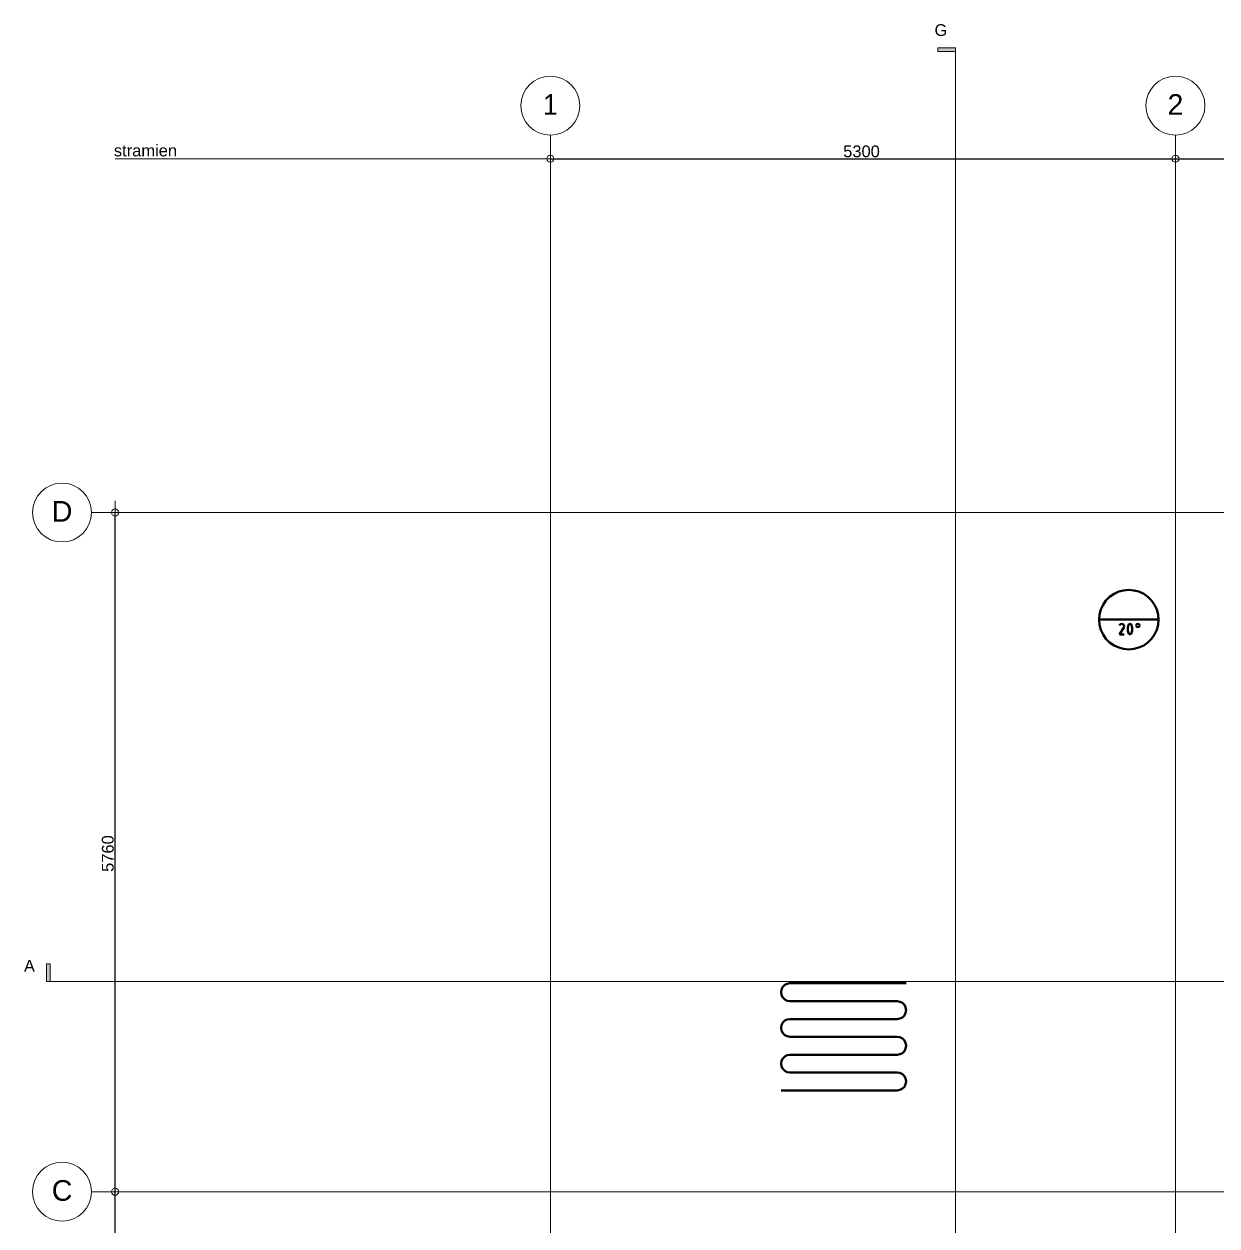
# Model space of a CAD drawing. Header units: metres. Extents: x -4.5 to 35.1, y -3.6 to 25.4.
# Drawn here: x -4.46 to 5.65, y 15.21 to 25.4 of the extents above; entities that cross this region are included whole.
import ezdxf

# ---------------------------------------------------------------- set-up
doc = ezdxf.new("R2010")
doc.units = ezdxf.units.M
doc.header["$PDMODE"] = 65
doc.layers.add('New_A Stramien', color=7, linetype='Continuous', lineweight=13)
doc.layers.add('Standard', color=7, linetype='Continuous', lineweight=25)
doc.styles.add('ARIAL', font='ARIAL.TTF')
doc.dimstyles.new('_DIMSTYLE_2', dxfattribs={"dimtxt": 0.1, "dimasz": 0.2, "dimexe": 0, "dimexo": 0, "dimgap": 0.05, "dimtad": 2, "dimdec": 0, "dimlfac": 1000, "dimrnd": 1, "dimdsep": 46, "dimtxsty": 'ARIAL', "dimblk1": 'ALL_ML_KREIS', "dimblk2": 'ALL_ML_KREIS', "dimsah": 1, "dimcen": 0, "dimclrd": 9, "dimclre": 9, "dimclrt": 9, "dimadec": 0, "dimazin": 0, "dimtfac": 1, "dimtdec": 0, "dimtix": 1, "dimtmove": 2, "dimatfit": 3, "dimfxl": 0, "dimtzin": 0, "dimlwd": 0, "dimlwe": 13, "dimarcsym": 0})
doc.dimstyles.new('_DIMSTYLE_3', dxfattribs={"dimtxt": 0.1, "dimasz": 0.2, "dimexe": 0, "dimexo": 0, "dimgap": 0.05, "dimtad": 2, "dimdec": 0, "dimlfac": 1000, "dimrnd": 1, "dimdsep": 46, "dimtxsty": 'ARIAL', "dimblk1": 'ALL_ML_KREIS', "dimblk2": 'ALL_ML_KREIS', "dimsah": 1, "dimcen": 0, "dimclrd": 9, "dimclre": 9, "dimclrt": 9, "dimadec": 0, "dimazin": 0, "dimtfac": 1, "dimtdec": 0, "dimtix": 1, "dimtmove": 2, "dimatfit": 3, "dimfxl": 0, "dimtzin": 0, "dimlwd": 0, "dimlwe": 13, "dimarcsym": 0})

# ---------------------------------------------------------------- blocks, each defined once
blk = doc.blocks.new('COMPLEXOBJECT_0')
at = {"layer": 'Standard', "color": 252, "linetype": 'Continuous', "lineweight": 13, "insert": (-4.14, 21.27), "char_height": 0.175, "width": 0.26487, "attachment_point": 5, "style": 'ARIAL'}
blk.add_mtext('\\W0.99;D', dxfattribs=at)
blk = doc.blocks.new('ALL_ML_KREIS')
at = {"color": 0, "linetype": 'ByBlock', "lineweight": -2}
for p, q in [((-1, 0), (0.5, 0)), ((0, -0.5), (0, 0.5))]:
    blk.add_line(p, q, dxfattribs=at)
blk.add_circle((0, 0), 0.15, dxfattribs=at)
blk = doc.blocks.new('*D5')
at = {"layer": 'DEFPOINTS', "color": 252, "linetype": 'Continuous', "lineweight": 13}
for p in [(0, 24.26), (0, 24.26), (5.3, 24.26)]:
    blk.add_point(p, dxfattribs=at)
at = {"layer": 'Standard', "color": 9, "linetype": 'Continuous', "lineweight": -2}
for p, q in [((0, 24.26), (0, 24.26)), ((5.3, 24.26), (5.3, 24.26))]:
    blk.add_line(p, q, dxfattribs=at)
at = {"layer": 'Standard', "color": 252, "linetype": 'Continuous', "lineweight": -2}
blk.add_line((0, 24.26), (5.3, 24.26), dxfattribs=at)
at = {"layer": 'Standard', "color": 9, "linetype": 'Continuous', "lineweight": 13, "xscale": 0.2, "yscale": 0.2, "zscale": 0.2, "rotation": 180}
blk.add_blockref('ALL_ML_KREIS', (0, 24.26), dxfattribs=at)
at = {"layer": 'Standard', "color": 9, "linetype": 'Continuous', "lineweight": 13, "xscale": 0.2, "yscale": 0.2, "zscale": 0.2}
blk.add_blockref('ALL_ML_KREIS', (5.3, 24.26), dxfattribs=at)
at = {"layer": 'Standard', "color": 9, "linetype": 'Continuous', "lineweight": 13, "insert": (2.638, 24.322), "char_height": 0.1, "width": 0.4, "attachment_point": 5, "style": 'ARIAL'}
blk.add_mtext('\\A1;{5300}', dxfattribs=at)
blk = doc.blocks.new('*D6')
at = {"layer": 'DEFPOINTS', "color": 252, "linetype": 'Continuous', "lineweight": 13}
for p in [(5.3, 24.26), (5.3, 24.26), (13.6, 24.26)]:
    blk.add_point(p, dxfattribs=at)
at = {"layer": 'Standard', "color": 9, "linetype": 'Continuous', "lineweight": -2}
for p, q in [((5.3, 24.26), (5.3, 24.26)), ((13.6, 24.26), (13.6, 24.26))]:
    blk.add_line(p, q, dxfattribs=at)
at = {"layer": 'Standard', "color": 252, "linetype": 'Continuous', "lineweight": -2}
blk.add_line((5.3, 24.26), (13.6, 24.26), dxfattribs=at)
at = {"layer": 'Standard', "color": 9, "linetype": 'Continuous', "lineweight": 13, "xscale": 0.2, "yscale": 0.2, "zscale": 0.2, "rotation": 180}
blk.add_blockref('ALL_ML_KREIS', (5.3, 24.26), dxfattribs=at)
at = {"layer": 'Standard', "color": 9, "linetype": 'Continuous', "lineweight": 13, "xscale": 0.2, "yscale": 0.2, "zscale": 0.2}
blk.add_blockref('ALL_ML_KREIS', (13.6, 24.26), dxfattribs=at)
at = {"layer": 'Standard', "color": 9, "linetype": 'Continuous', "lineweight": 13, "insert": (9.438, 24.322), "char_height": 0.1, "width": 0.4, "attachment_point": 5, "style": 'ARIAL'}
blk.add_mtext('\\A1;{8300}', dxfattribs=at)
blk = doc.blocks.new('*D8')
at = {"layer": 'DEFPOINTS', "color": 252, "linetype": 'Continuous', "lineweight": 13}
for p in [(-3.69, 21.26), (-3.69, 15.5), (-3.69, 15.5)]:
    blk.add_point(p, dxfattribs=at)
at = {"layer": 'Standard', "color": 9, "linetype": 'Continuous', "lineweight": -2}
for p, q in [((-3.69, 21.26), (-3.69, 21.26)), ((-3.69, 15.5), (-3.69, 15.5))]:
    blk.add_line(p, q, dxfattribs=at)
at = {"layer": 'Standard', "color": 252, "linetype": 'Continuous', "lineweight": -2}
blk.add_line((-3.69, 15.5), (-3.69, 21.26), dxfattribs=at)
at = {"layer": 'Standard', "color": 9, "linetype": 'Continuous', "lineweight": 13, "xscale": 0.2, "yscale": 0.2, "zscale": 0.2}
for p, rotation in [((-3.69, 21.26), 90), ((-3.69, 15.5), -90.00000000000001)]:
    blk.add_blockref('ALL_ML_KREIS', p, dxfattribs=dict(at, rotation=rotation))
at = {"layer": 'Standard', "color": 9, "linetype": 'Continuous', "lineweight": 13, "insert": (-3.752, 18.368), "char_height": 0.1, "width": 0.4, "attachment_point": 5, "rotation": 90, "style": 'ARIAL'}
blk.add_mtext('\\A1;{5760}', dxfattribs=at)
blk = doc.blocks.new('NSY101')
at = {"color": 0, "linetype": 'ByBlock', "lineweight": -2}
blk.add_circle((0, 0), 0.05, dxfattribs=at)
blk = doc.blocks.new('COMPLEXOBJECT_1')
at = {"layer": 'Standard', "color": 252, "linetype": 'Continuous', "lineweight": 13, "insert": (0, 24.72), "char_height": 0.175, "width": 0.21605, "attachment_point": 5, "style": 'ARIAL'}
blk.add_mtext('\\W0.90;1', dxfattribs=at)
blk = doc.blocks.new('*D12')
at = {"layer": 'DEFPOINTS', "color": 252, "linetype": 'Continuous', "lineweight": 13}
for p in [(0, 24.26), (0, 24.26), (5.3, 24.26)]:
    blk.add_point(p, dxfattribs=at)
at = {"layer": 'Standard', "color": 9, "linetype": 'Continuous', "lineweight": -2}
for p, q in [((0, 24.26), (0, 24.26)), ((5.3, 24.26), (5.3, 24.26))]:
    blk.add_line(p, q, dxfattribs=at)
at = {"layer": 'Standard', "color": 252, "linetype": 'Continuous', "lineweight": -2}
blk.add_line((0, 24.26), (5.3, 24.26), dxfattribs=at)
at = {"layer": 'Standard', "color": 9, "linetype": 'Continuous', "lineweight": 13, "xscale": 0.2, "yscale": 0.2, "zscale": 0.2, "rotation": 180}
blk.add_blockref('ALL_ML_KREIS', (0, 24.26), dxfattribs=at)
at = {"layer": 'Standard', "color": 9, "linetype": 'Continuous', "lineweight": 13, "xscale": 0.2, "yscale": 0.2, "zscale": 0.2}
blk.add_blockref('ALL_ML_KREIS', (5.3, 24.26), dxfattribs=at)
at = {"layer": 'Standard', "color": 9, "linetype": 'Continuous', "lineweight": 13, "insert": (2.638, 24.322), "char_height": 0.1, "width": 0.4, "attachment_point": 5, "style": 'ARIAL'}
blk.add_mtext('\\A1;{5300}', dxfattribs=at)
blk = doc.blocks.new('*D14')
at = {"layer": 'DEFPOINTS', "color": 252, "linetype": 'Continuous', "lineweight": 13}
for p in [(-3.69, 15.5), (-3.69, 12.85), (-3.69, 12.85)]:
    blk.add_point(p, dxfattribs=at)
at = {"layer": 'Standard', "color": 9, "linetype": 'Continuous', "lineweight": -2}
for p, q in [((-3.69, 15.5), (-3.69, 15.5)), ((-3.69, 12.85), (-3.69, 12.85))]:
    blk.add_line(p, q, dxfattribs=at)
at = {"layer": 'Standard', "color": 252, "linetype": 'Continuous', "lineweight": -2}
blk.add_line((-3.69, 12.85), (-3.69, 15.5), dxfattribs=at)
at = {"layer": 'Standard', "color": 9, "linetype": 'Continuous', "lineweight": 13, "xscale": 0.2, "yscale": 0.2, "zscale": 0.2}
for p, rotation in [((-3.69, 15.5), 90), ((-3.69, 12.85), -90.00000000000001)]:
    blk.add_blockref('ALL_ML_KREIS', p, dxfattribs=dict(at, rotation=rotation))
at = {"layer": 'Standard', "color": 9, "linetype": 'Continuous', "lineweight": 13, "insert": (-3.752, 14.163), "char_height": 0.1, "width": 0.4, "attachment_point": 5, "rotation": 90, "style": 'ARIAL'}
blk.add_mtext('\\A1;{2650}', dxfattribs=at)
blk = doc.blocks.new('*D15')
at = {"layer": 'DEFPOINTS', "color": 252, "linetype": 'Continuous', "lineweight": 13}
for p in [(-3.69, 21.26), (-3.69, 15.5), (-3.69, 15.5)]:
    blk.add_point(p, dxfattribs=at)
at = {"layer": 'Standard', "color": 9, "linetype": 'Continuous', "lineweight": -2}
for p, q in [((-3.69, 21.26), (-3.69, 21.26)), ((-3.69, 15.5), (-3.69, 15.5))]:
    blk.add_line(p, q, dxfattribs=at)
at = {"layer": 'Standard', "color": 252, "linetype": 'Continuous', "lineweight": -2}
blk.add_line((-3.69, 15.5), (-3.69, 21.26), dxfattribs=at)
at = {"layer": 'Standard', "color": 9, "linetype": 'Continuous', "lineweight": 13, "xscale": 0.2, "yscale": 0.2, "zscale": 0.2}
for p, rotation in [((-3.69, 21.26), 90), ((-3.69, 15.5), -90.00000000000001)]:
    blk.add_blockref('ALL_ML_KREIS', p, dxfattribs=dict(at, rotation=rotation))
at = {"layer": 'Standard', "color": 9, "linetype": 'Continuous', "lineweight": 13, "insert": (-3.752, 18.368), "char_height": 0.1, "width": 0.4, "attachment_point": 5, "rotation": 90, "style": 'ARIAL'}
blk.add_mtext('\\A1;{5760}', dxfattribs=at)
blk = doc.blocks.new('COMPLEXOBJECT_2')
at = {"layer": 'Standard', "color": 252, "linetype": 'Continuous', "lineweight": 13, "insert": (5.3, 24.72), "char_height": 0.175, "width": 0.22374, "attachment_point": 5, "style": 'ARIAL'}
blk.add_mtext('\\W0.99;2', dxfattribs=at)
blk = doc.blocks.new('COMPLEXOBJECT_5')
at = {"layer": 'Standard', "color": 252, "linetype": 'Continuous', "lineweight": 13, "insert": (-4.14, 15.51), "char_height": 0.175, "width": 0.26487, "attachment_point": 5, "style": 'ARIAL'}
blk.add_mtext('\\W0.99;C', dxfattribs=at)

msp = doc.modelspace()

# ---------------------------------------------------------------- hatches: boundary and pattern name
at = {"layer": 'Standard', "linetype": 'Continuous', "lineweight": 13}
for points in [[(3.4354, 25.1991), (3.2854, 25.1991), (3.2854, 25.1691), (3.4354, 25.1691)], [(3.4354, 25.1991), (3.2854, 25.1991), (3.2854, 25.1691), (3.4354, 25.1691)], [(-4.2721, 17.284), (-4.2421, 17.284), (-4.2421, 17.434), (-4.2721, 17.434)], [(-4.2721, 17.284), (-4.2421, 17.284), (-4.2421, 17.434), (-4.2721, 17.434)]]:
    msp.add_hatch(color=0, dxfattribs=at).paths.add_polyline_path(points)

# ---------------------------------------------------------------- linework, layer by layer
at = {"layer": 'New_A Stramien', "color": 252, "linetype": 'Continuous', "lineweight": 13}
for p, q in [((0, 23.46), (0, 24.46)), ((0, 23.46), (0, 24.46)), ((5.3, 23.46), (5.3, 24.46)), ((0, -1.8), (0, 23.46)), ((0, -1.8), (0, 23.46)), ((0, -1.8), (0, 23.46)), ((5.3, -1.8), (5.3, 23.46)), ((5.3, -1.8), (5.3, 23.46)), ((-2.89, 21.26), (-3.89, 21.26)), ((-2.89, 21.26), (-3.89, 21.26)), ((-2.89, 21.26), (25.9, 21.26)), ((-2.89, 21.26), (25.9, 21.26)), ((-2.89, 21.26), (25.9, 21.26)), ((-2.89, 15.5), (-3.89, 15.5)), ((-2.89, 15.5), (25.9, 15.5)), ((-2.89, 15.5), (25.9, 15.5))]:
    msp.add_line(p, q, dxfattribs=at)
for centre, start, end in [((0, 24.71), 90, 270), ((0, 24.71), 90, 270), ((0, 24.71), 270, 90), ((0, 24.71), 270, 90), ((5.3, 24.71), 90, 270), ((5.3, 24.71), 270, 90), ((-4.14, 21.26), 0, 180), ((-4.14, 21.26), 0, 180), ((-4.14, 21.26), 180, 0), ((-4.14, 21.26), 180, 0), ((-4.14, 15.5), 0, 180), ((-4.14, 15.5), 180, 0)]:
    msp.add_arc(centre, 0.25, start, end, dxfattribs=at)
at = {"layer": 'Standard', "color": 252, "linetype": 'Continuous', "lineweight": 13}
for p, q in [((3.2854, 25.1991), (3.4354, 25.1991)), ((3.2854, 25.1691), (3.2854, 25.1991)), ((3.2854, 25.1991), (3.4354, 25.1991)), ((3.2854, 25.1691), (3.2854, 25.1991)), ((3.4354, 25.1991), (3.4354, 25.1691)), ((3.4354, 25.1991), (3.4354, 24.6891)), ((3.4354, 25.1991), (3.4354, 25.1691)), ((3.4354, 25.1991), (3.4354, 24.6891)), ((3.4354, 25.1691), (3.2854, 25.1691)), ((3.4354, 25.1691), (3.2854, 25.1691)), ((3.4354, -3.2638), (3.4354, 25.0491)), ((3.4354, -3.2638), (3.4354, 25.0491)), ((3.4354, -3.2638), (3.4354, 25.0491)), ((0, 24.26), (-3.69, 24.26)), ((0, 24.26), (-3.69, 24.26)), ((-4.2421, 17.434), (-4.2721, 17.434)), ((-4.2721, 17.434), (-4.2721, 17.284)), ((-4.2421, 17.434), (-4.2721, 17.434)), ((-4.2721, 17.434), (-4.2721, 17.284)), ((-4.2421, 17.284), (-4.2421, 17.434)), ((-4.2421, 17.284), (-4.2421, 17.434)), ((-4.2721, 17.284), (-4.2421, 17.284)), ((-4.2721, 17.284), (-3.7621, 17.284)), ((-4.2721, 17.284), (-4.2421, 17.284)), ((-4.2721, 17.284), (-3.7621, 17.284)), ((-4.1221, 17.284), (26.8317, 17.284)), ((-4.1221, 17.284), (26.8317, 17.284)), ((-4.1221, 17.284), (26.8317, 17.284))]:
    msp.add_line(p, q, dxfattribs=at)
at = {"layer": 'Standard', "color": 52, "linetype": 'Continuous', "lineweight": 50}
for p, q in [((4.8192, 20.5891), (4.7794, 20.5704)), ((4.8606, 20.5996), (4.8192, 20.5891)), ((4.9044, 20.6037), (4.8606, 20.5996)), ((4.9481, 20.5996), (4.9044, 20.6037)), ((4.9899, 20.5891), (4.9481, 20.5996)), ((5.0316, 20.5704), (4.9899, 20.5891)), ((4.7108, 20.5141), (4.6857, 20.4766)), ((4.7418, 20.5454), (4.7108, 20.5141)), ((4.7794, 20.5704), (4.7418, 20.5454)), ((5.0669, 20.5454), (5.0316, 20.5704)), ((5.0982, 20.5141), (5.0669, 20.5454)), ((5.1233, 20.4766), (5.0982, 20.5141)), ((4.6566, 20.3954), (4.6524, 20.3516)), ((4.6671, 20.437), (4.6566, 20.3954)), ((4.6857, 20.4766), (4.6671, 20.437)), ((5.1419, 20.437), (5.1233, 20.4766)), ((5.1524, 20.3954), (5.1419, 20.437)), ((5.1566, 20.3516), (5.1524, 20.3954)), ((4.6524, 20.3516), (5.1566, 20.3516)), ((4.6524, 20.3516), (4.6566, 20.3079)), ((4.6566, 20.3079), (4.6671, 20.2662)), ((4.8316, 20.312), (4.8254, 20.3016)), ((4.8629, 20.285), (4.8254, 20.2266)), ((4.844, 20.3162), (4.8316, 20.312)), ((4.8544, 20.3141), (4.844, 20.3162)), ((4.8629, 20.3058), (4.8544, 20.3141)), ((4.8649, 20.2954), (4.8629, 20.3058)), ((4.8629, 20.285), (4.8649, 20.2954)), ((4.9044, 20.312), (4.8962, 20.285)), ((4.8962, 20.285), (4.8962, 20.2579)), ((4.9148, 20.3162), (4.9044, 20.312)), ((4.9252, 20.312), (4.9148, 20.3162)), ((4.9337, 20.285), (4.9252, 20.312)), ((4.9337, 20.2579), (4.9337, 20.285)), ((4.9712, 20.312), (4.965, 20.3016)), ((4.965, 20.3016), (4.9712, 20.2912)), ((4.9817, 20.3162), (4.9712, 20.312)), ((4.9712, 20.2912), (4.9817, 20.287)), ((4.9921, 20.312), (4.9817, 20.3162)), ((4.9817, 20.287), (4.9921, 20.2912)), ((4.9961, 20.3016), (4.9921, 20.312)), ((4.9921, 20.2912), (4.9961, 20.3016)), ((5.1419, 20.2662), (5.1524, 20.3079)), ((5.1524, 20.3079), (5.1566, 20.3516)), ((4.6671, 20.2662), (4.6857, 20.2266)), ((4.6857, 20.2266), (4.7108, 20.1891)), ((4.7108, 20.1891), (4.7418, 20.1579)), ((4.8254, 20.2266), (4.8649, 20.2266)), ((4.8962, 20.2579), (4.9044, 20.2308)), ((4.9044, 20.2308), (4.9148, 20.2266)), ((4.9148, 20.2266), (4.9252, 20.2308)), ((4.9252, 20.2308), (4.9337, 20.2579)), ((5.0669, 20.1579), (5.0982, 20.1891)), ((5.0982, 20.1891), (5.1233, 20.2266)), ((5.1233, 20.2266), (5.1419, 20.2662)), ((4.7418, 20.1579), (4.7794, 20.1328)), ((4.7794, 20.1328), (4.8192, 20.1141)), ((4.8192, 20.1141), (4.8606, 20.1037)), ((4.8606, 20.1037), (4.9044, 20.0995)), ((4.9044, 20.0995), (4.9481, 20.1037)), ((4.9481, 20.1037), (4.9899, 20.1141)), ((4.9899, 20.1141), (5.0316, 20.1328)), ((5.0316, 20.1328), (5.0669, 20.1579)), ((1.9702, 17.2371), (1.9597, 17.2163)), ((1.9868, 17.2538), (1.9702, 17.2371)), ((2.0077, 17.2642), (1.9868, 17.2538)), ((2.0306, 17.2684), (2.0077, 17.2642)), ((3.0161, 17.2684), (2.0306, 17.2684)), ((1.9597, 17.2163), (1.9555, 17.1934)), ((1.9555, 17.1934), (1.9555, 17.1913)), ((1.9555, 17.1913), (1.9597, 17.1684)), ((1.9597, 17.1684), (1.9702, 17.1475)), ((1.9702, 17.1475), (1.9868, 17.1309)), ((1.9868, 17.1309), (2.0077, 17.1205)), ((2.0077, 17.1205), (2.0306, 17.1163)), ((2.0306, 17.1163), (2.9411, 17.1163)), ((2.9411, 17.1163), (2.9639, 17.1121)), ((2.9639, 17.1121), (2.9848, 17.1017)), ((2.9848, 17.1017), (3.0015, 17.085)), ((3.0015, 17.085), (3.0119, 17.0642)), ((3.0119, 17.0642), (3.0161, 17.0413)), ((3.0161, 17.0392), (3.0119, 17.0163)), ((3.0161, 17.0413), (3.0161, 17.0392)), ((1.9702, 16.935), (1.9597, 16.9142)), ((1.9868, 16.9517), (1.9702, 16.935)), ((2.0077, 16.9621), (1.9868, 16.9517)), ((2.0306, 16.9642), (2.0077, 16.9621)), ((2.9411, 16.9642), (2.0306, 16.9642)), ((2.9639, 16.9683), (2.9411, 16.9642)), ((2.9848, 16.9788), (2.9639, 16.9683)), ((3.0015, 16.9954), (2.9848, 16.9788)), ((3.0119, 17.0163), (3.0015, 16.9954)), ((1.9597, 16.9142), (1.9555, 16.8913)), ((1.9555, 16.8913), (1.9555, 16.8892)), ((1.9555, 16.8892), (1.9597, 16.8663)), ((1.9597, 16.8663), (1.9702, 16.8454)), ((1.9702, 16.8454), (1.9868, 16.8288)), ((1.9868, 16.8288), (2.0077, 16.8184)), ((2.0077, 16.8184), (2.0306, 16.8142)), ((2.0306, 16.8142), (2.9411, 16.8142)), ((2.9411, 16.8142), (2.9639, 16.81)), ((2.9639, 16.81), (2.9848, 16.7996)), ((2.9848, 16.7996), (3.0015, 16.7829)), ((3.0015, 16.7829), (3.0119, 16.7621)), ((3.0119, 16.7621), (3.0161, 16.7392)), ((3.0161, 16.7371), (3.0119, 16.7142)), ((3.0161, 16.7392), (3.0161, 16.7371)), ((1.9702, 16.6308), (1.9597, 16.61)), ((1.9868, 16.6475), (1.9702, 16.6308)), ((2.0077, 16.6579), (1.9868, 16.6475)), ((2.0306, 16.6621), (2.0077, 16.6579)), ((2.9411, 16.6621), (2.0306, 16.6621)), ((2.9639, 16.6662), (2.9411, 16.6621)), ((2.9848, 16.6767), (2.9639, 16.6662)), ((3.0015, 16.6933), (2.9848, 16.6767)), ((3.0119, 16.7142), (3.0015, 16.6933)), ((1.9597, 16.61), (1.9555, 16.5871)), ((1.9555, 16.5871), (1.9555, 16.585)), ((1.9555, 16.585), (1.9597, 16.5621)), ((1.9597, 16.5621), (1.9702, 16.5412)), ((1.9702, 16.5412), (1.9868, 16.5246)), ((1.9868, 16.5246), (2.0077, 16.5142)), ((2.0077, 16.5142), (2.0306, 16.5121)), ((2.0306, 16.5121), (2.9411, 16.5121)), ((2.9411, 16.5121), (2.9639, 16.5079)), ((2.9639, 16.5079), (2.9848, 16.4975)), ((2.9848, 16.4975), (3.0015, 16.4808)), ((3.0015, 16.4808), (3.0119, 16.46)), ((3.0119, 16.4121), (3.0015, 16.3912)), ((3.0119, 16.46), (3.0161, 16.4371)), ((3.0161, 16.435), (3.0119, 16.4121)), ((3.0161, 16.4371), (3.0161, 16.435)), ((2.9411, 16.36), (1.9555, 16.36)), ((2.9639, 16.3641), (2.9411, 16.36)), ((2.9848, 16.3745), (2.9639, 16.3641)), ((3.0015, 16.3912), (2.9848, 16.3745))]:
    msp.add_line(p, q, dxfattribs=at)

# ---------------------------------------------------------------- block references
at = {"layer": 'New_A Stramien', "color": 252, "linetype": 'Continuous', "lineweight": 13, "xscale": 1e-09, "yscale": 1e-09, "zscale": 1e-09}
for p in [(0, 23.46), (0, 23.46), (0, 23.46), (0, 23.46), (5.3, 23.46), (5.3, 23.46), (-2.89, 21.26), (-2.89, 21.26), (-2.89, 21.26), (-2.89, 21.26), (-2.89, 15.5), (-2.89, 15.5)]:
    msp.add_blockref('NSY101', p, dxfattribs=at)
at = {"layer": 'Standard', "color": 252, "linetype": 'Continuous', "lineweight": 13}
for name in ['COMPLEXOBJECT_1', 'COMPLEXOBJECT_2', 'COMPLEXOBJECT_0', 'COMPLEXOBJECT_5']:
    msp.add_blockref(name, (0, 0), dxfattribs=at)

# ---------------------------------------------------------------- texts
at = {"layer": 'Standard', "color": 252, "linetype": 'Continuous', "lineweight": 13, "char_height": 0.1, "style": 'ARIAL'}
for s, insert, width, attachment_point in [('\\W0.98;G', (3.3639, 25.35), 0.157531, 6), ('\\W0.98;G', (3.3639, 25.35), 0.157531, 6), ('\\W1.00;stramien', (-3.1652, 24.2784), 0.588485, 9), ('\\W1.00;stramien', (-3.1652, 24.2784), 0.588485, 9), ('\\W0.99;A', (-4.4628, 17.4157), 0.142664, 4), ('\\W0.99;A', (-4.4628, 17.4157), 0.142664, 4)]:
    msp.add_mtext(s, dxfattribs=dict(at, insert=insert, width=width, attachment_point=attachment_point))

# ---------------------------------------------------------------- dimensions: what is measured, and where the dimension line sits
at = {"layer": 'Standard', "color": 252, "linetype": 'Continuous', "lineweight": 13}
for base, p1, p2, dimstyle, picture, middle in [((5.3, 24.26), (0, 24.26), (5.3, 24.26), '_DIMSTYLE_2', '*D5', (2.638, 24.3218)), ((5.3, 24.26), (0, 24.26), (5.3, 24.26), '_DIMSTYLE_3', '*D12', (2.638, 24.3218)), ((13.6, 24.26), (5.3, 24.26), (13.6, 24.26), '_DIMSTYLE_3', '*D6', (9.438, 24.3218))]:
    dim = msp.add_linear_dim(base=base, p1=p1, p2=p2, dimstyle=dimstyle, override={"dimpost": '<>', "dimclrd": 9, "dimclre": 9, "dimclrt": 9, "dimlwd": 0, "dimlwe": 13}, dxfattribs=at)
    dim.commit()
    dim.dimension.update_dxf_attribs({"geometry": picture, "text_midpoint": middle, "dimtype": 160})
for base, p1, p2, picture, middle in [((-3.69, 21.26), (-3.69, 15.5), (-3.69, 21.26), '*D8', (-3.7517, 18.368)), ((-3.69, 21.26), (-3.69, 15.5), (-3.69, 21.26), '*D15', (-3.7517, 18.368)), ((-3.69, 15.5), (-3.69, 12.85), (-3.69, 15.5), '*D14', (-3.7517, 14.163))]:
    dim = msp.add_linear_dim(base=base, p1=p1, p2=p2, angle=90, dimstyle='_DIMSTYLE_3', override={"dimpost": '<>', "dimclrd": 9, "dimclre": 9, "dimclrt": 9, "dimlwd": 0, "dimlwe": 13}, dxfattribs=at)
    dim.commit()
    dim.dimension.update_dxf_attribs({"geometry": picture, "text_midpoint": middle, "dimtype": 160})

doc.saveas('drawing.dxf')
